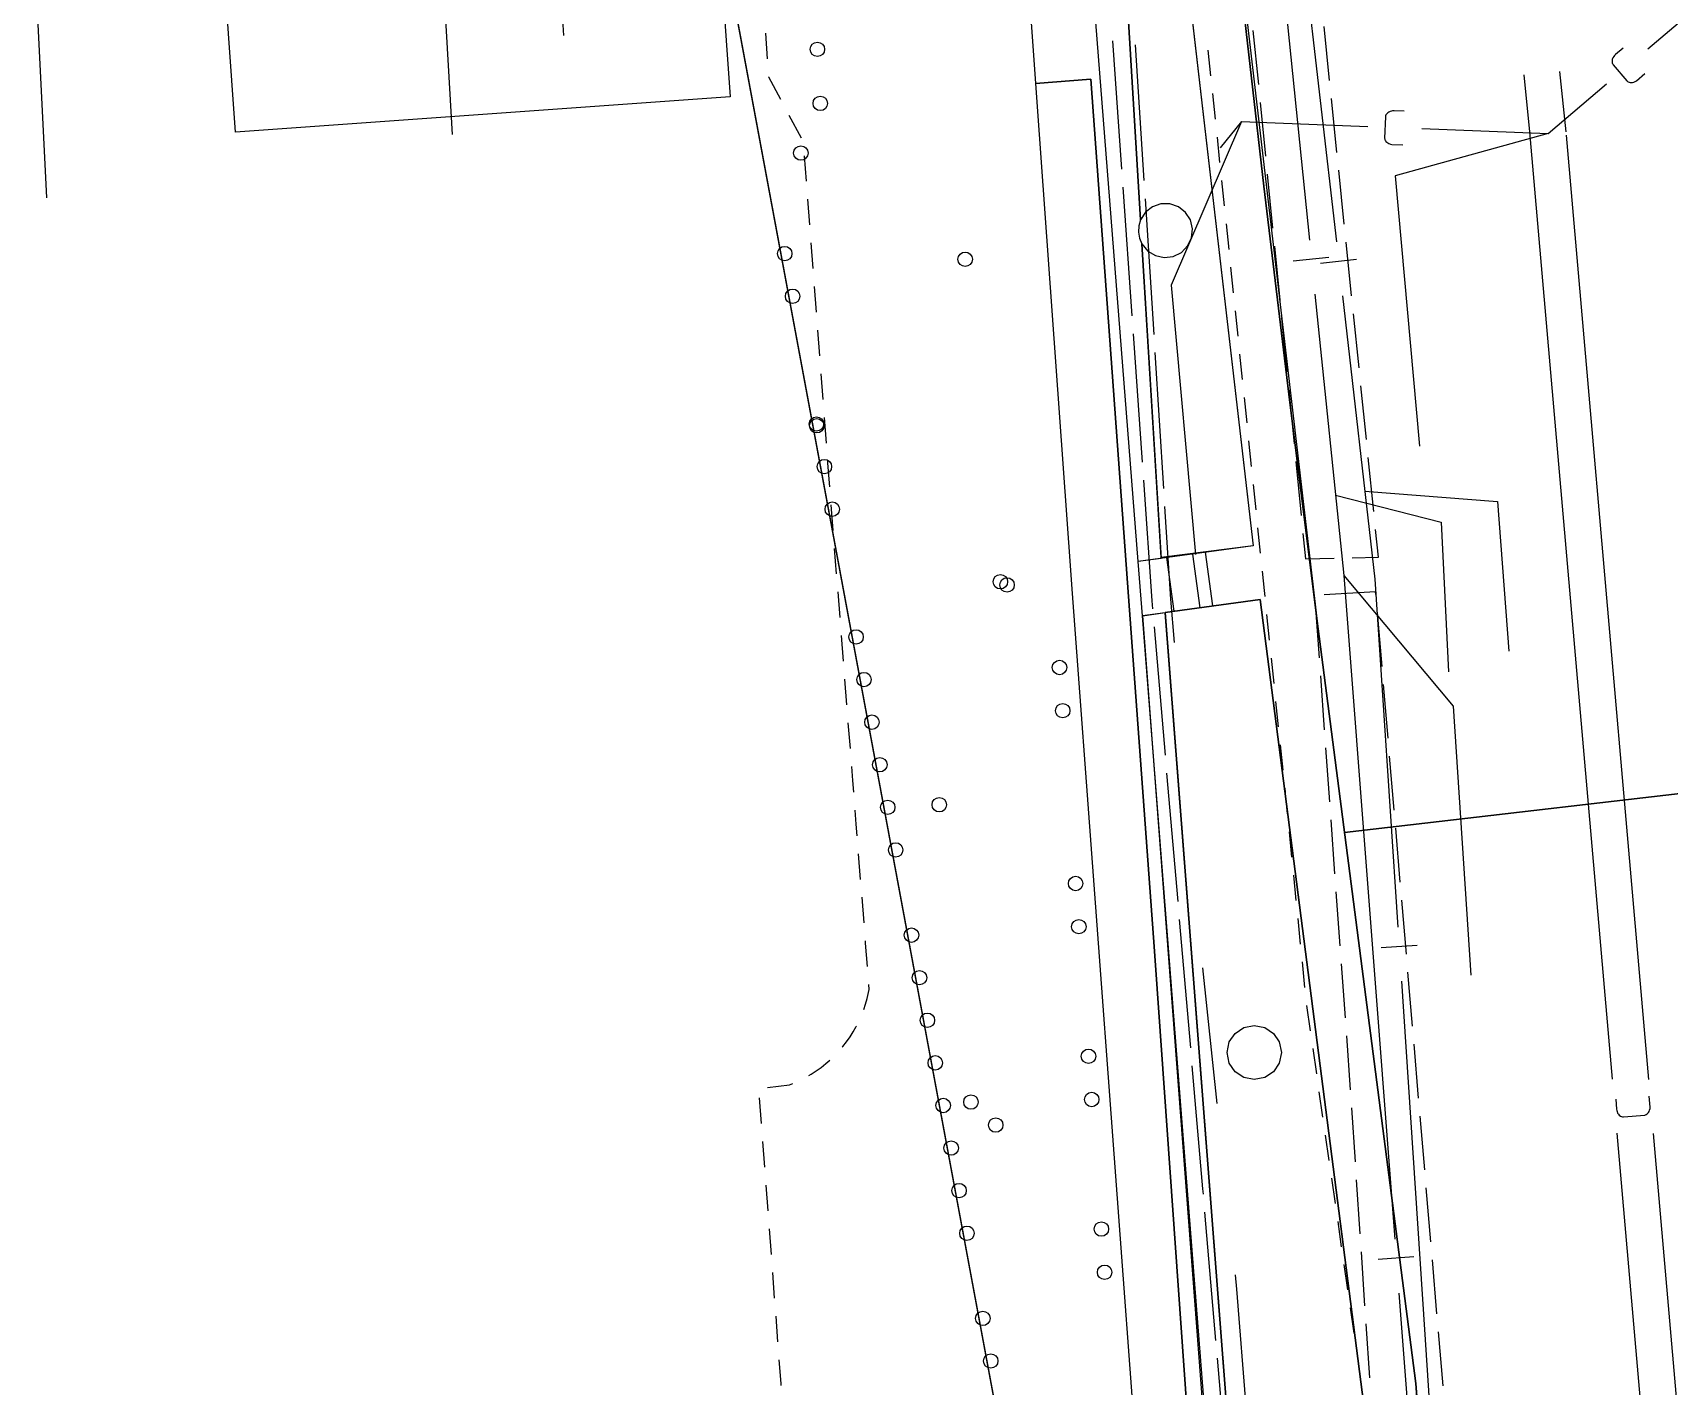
# Model space of a CAD drawing. Header units: metres. Extents: x 3206 to 3701, y 9896 to 11410.
# Drawn here: x 3218.13 to 3263.46, y 9960.46 to 9997.95 of the extents above; entities that cross this region are included whole.
import ezdxf

# ---------------------------------------------------------------- set-up
doc = ezdxf.new("R2010")
doc.units = ezdxf.units.M
for name, color, linetype in [('BOUNDARY', 7, 'Continuous'), ('BUILDING', 7, 'Continuous'), ('CURB', 7, 'Continuous'), ('ELECTR_CABLE', 7, 'Continuous'), ('GRASS', 7, 'Continuous'), ('GROUND', 7, 'Continuous'), ('HEAT', 7, 'Continuous'), ('ROAD', 7, 'Continuous'), ('SEWER', 7, 'Continuous'), ('SIDEWALK_PATH', 7, 'Continuous'), ('WATER_PIPELINE', 7, 'Continuous')]:
    doc.layers.add(name, color=color, linetype=linetype)

# ---------------------------------------------------------------- blocks, each defined once
blk = doc.blocks.new('МОЖЖЕВЕЛЬНИК_СКАЛЬНЫЙ')
blk.add_circle((0, 0), 0.2)
blk = doc.blocks.new('КЛЕН_САХАРИСТЫЙ')
blk.add_circle((0, 0), 0.2)
blk = doc.blocks.new('ЧЕРЕМУХА_ШУБЕРТ')
blk.add_circle((0, 0), 0.2)

msp = doc.modelspace()

# ---------------------------------------------------------------- linework, layer by layer
at = {"layer": 'BOUNDARY'}
msp.add_lwpolyline([(3253.023, 9915.673), (3233.596, 10020.109), (3233.041, 10027.227), (3225.675, 10139.955), (3262.083, 10325.257), (3335.841, 10689.444), (3351.098, 10763.684), (3367.768, 10831.231), (3377.814, 10869.112), (3520.394, 11207.447), (3551.174, 11273.829), (3554.005, 11279.367), (3611.719, 11390.174), (3639.436, 11373.131), (3680.635, 11298.581), (3281.247, 9920.202)], close=True, dxfattribs=at)
at = {"layer": 'BUILDING'}
msp.add_lwpolyline([(3236.46, 10010.1), (3237.45, 9996.17), (3223.746, 9995.196), (3222.756, 10009.126)], close=True, dxfattribs=at)
at = {"layer": 'CURB'}
for points in [[(3248.749, 9983.304), (3246.689, 10009.548)], [(3250.897, 10005.694), (3253.699, 9981.721)], [(3238.483, 9997.227), (3238.431, 9997.937)], [(3250.68, 9997.465), (3250.753, 9996.759)], [(3238.85, 9996.098), (3238.52, 9996.72), (3238.519, 9996.728)], [(3250.805, 9996.262), (3250.878, 9995.557)], [(3239.418, 9995.028), (3239.084, 9995.657)], [(3250.93, 9995.06), (3251.003, 9994.354)], [(3239.562, 9993.834), (3239.508, 9994.544)], [(3251.055, 9993.857), (3251.128, 9993.152)], [(3239.653, 9992.625), (3239.599, 9993.335)], [(3251.18, 9992.654), (3251.253, 9991.949)], [(3239.745, 9991.417), (3239.691, 9992.127)], [(3251.305, 9991.452), (3251.378, 9990.747)], [(3239.836, 9990.208), (3239.783, 9990.918)], [(3251.43, 9990.249), (3251.503, 9989.544)], [(3239.928, 9988.999), (3239.874, 9989.71)], [(3251.555, 9989.047), (3251.628, 9988.341)], [(3240.02, 9987.791), (3239.966, 9988.501)], [(3251.68, 9987.844), (3251.753, 9987.139)], [(3240.111, 9986.582), (3240.057, 9987.292)], [(3251.804, 9986.642), (3251.878, 9985.936)], [(3240.205, 9985.374), (3240.154, 9986.024), (3240.15, 9986.07), (3240.149, 9986.084)], [(3251.929, 9985.439), (3252.003, 9984.734)], [(3240.3, 9984.165), (3240.244, 9984.875)], [(3252.054, 9984.236), (3252.128, 9983.531)], [(3240.395, 9982.957), (3240.339, 9983.667)], [(3250.461, 9982.023), (3250.258, 9983.51)], [(3250.817, 9982.072), (3250.615, 9983.559)], [(3248.868, 9981.795), (3248.749, 9983.304)], [(3249.747, 9981.927), (3249.545, 9983.413)], [(3252.179, 9983.034), (3252.235, 9982.501), (3252.253, 9982.329)], [(3240.49, 9981.748), (3240.434, 9982.458)], [(3248.868, 9981.795), (3250.586, 9959.186)], [(3252.304, 9981.831), (3252.377, 9981.126)], [(3253.699, 9981.721), (3256.433, 9960.535)], [(3240.585, 9980.54), (3240.529, 9981.25)], [(3252.429, 9980.629), (3252.502, 9979.923)], [(3240.68, 9979.332), (3240.624, 9980.042)], [(3252.554, 9979.426), (3252.627, 9978.721)], [(3240.775, 9978.123), (3240.719, 9978.833)], [(3252.679, 9978.224), (3252.752, 9977.518)], [(3240.87, 9976.915), (3240.845, 9977.237), (3240.814, 9977.625)], [(3252.804, 9977.021), (3252.829, 9976.77), (3252.874, 9976.315)], [(3240.965, 9975.707), (3240.94, 9976.024), (3240.909, 9976.416)], [(3252.924, 9975.818), (3252.995, 9975.112)], [(3241.06, 9974.498), (3241.004, 9975.208)], [(3253.045, 9974.615), (3253.116, 9973.909)], [(3241.155, 9973.29), (3241.099, 9974)], [(3253.165, 9973.412), (3253.236, 9972.706)], [(3241.25, 9972.081), (3241.199, 9972.734), (3241.194, 9972.791)], [(3253.286, 9972.209), (3253.357, 9971.503)], [(3241.149, 9970.892), (3241.198, 9971.036), (3241.244, 9971.197), (3241.282, 9971.36), (3241.3, 9971.45), (3241.29, 9971.583)], [(3253.408, 9971.006), (3253.509, 9970.304)], [(3240.549, 9969.846), (3240.567, 9969.867), (3240.67, 9969.999), (3240.766, 9970.135), (3240.856, 9970.276), (3240.939, 9970.421), (3240.946, 9970.435)], [(3239.628, 9969.067), (3239.69, 9969.102), (3239.83, 9969.193), (3239.966, 9969.29), (3240.097, 9969.394), (3240.203, 9969.486)], [(3253.58, 9969.809), (3253.682, 9969.108)], [(3238.48, 9968.731), (3239.09, 9968.81), (3239.18, 9968.846)], [(3253.753, 9968.613), (3253.855, 9967.911)], [(3238.313, 9967.733), (3238.259, 9968.443)], [(3238.404, 9966.524), (3238.351, 9967.234)], [(3253.926, 9967.416), (3254.027, 9966.714)], [(3238.496, 9965.315), (3238.442, 9966.026)], [(3254.099, 9966.22), (3254.2, 9965.518)], [(3254.272, 9965.023), (3254.373, 9964.321)], [(3238.587, 9964.107), (3238.533, 9964.817)], [(3238.678, 9962.898), (3238.625, 9963.608)], [(3254.444, 9963.826), (3254.546, 9963.125)], [(3254.617, 9962.63), (3254.719, 9961.928)], [(3238.77, 9961.689), (3238.716, 9962.4)], [(3254.79, 9961.433), (3254.891, 9960.731)], [(3238.861, 9960.481), (3238.857, 9960.53), (3238.807, 9961.191)], [(3256.433, 9960.535), (3257.559, 9945.677)]]:
    msp.add_lwpolyline(points, dxfattribs=at)
at = {"layer": 'ELECTR_CABLE'}
for points in [[(3248.297, 9994.166), (3248.048, 9997.725)], [(3248.667, 9997.618), (3248.906, 9993.852)], [(3248.581, 9990.108), (3248.332, 9993.667)], [(3248.938, 9993.353), (3249.176, 9989.587)], [(3248.865, 9986.05), (3248.616, 9989.609)], [(3249.208, 9989.088), (3249.447, 9985.321)], [(3249.152, 9981.992), (3249.133, 9982.212), (3248.899, 9985.551)], [(3249.478, 9984.822), (3249.641, 9982.259), (3249.741, 9981.058)], [(3249.502, 9977.939), (3249.195, 9981.494)], [(3249.852, 9973.886), (3249.545, 9977.441)], [(3250.202, 9969.833), (3249.895, 9973.388)], [(3250.532, 9972.046), (3250.928, 9968.293)], [(3250.552, 9965.781), (3250.54, 9965.924), (3250.245, 9969.335)], [(3250.902, 9961.728), (3250.595, 9965.282)], [(3251.43, 9963.545), (3251.472, 9963.143), (3251.737, 9959.784)], [(3251.252, 9957.675), (3250.945, 9961.23)]]:
    msp.add_lwpolyline(points, dxfattribs=at)
at = {"layer": 'GRASS'}
for points in [[(3248.262, 10001.779), (3248.81, 9992.764), (3248.762, 9992.597), (3248.752, 9992.426), (3248.782, 9992.257), (3248.851, 9992.098), (3249.38, 9983.39), (3248.749, 9983.304), (3246.689, 10009.548)], [(3249.376, 10005.815), (3251.93, 9983.738), (3249.379, 9983.41), (3248.85, 9992.098), (3249.012, 9991.903), (3249.223, 9991.775), (3249.464, 9991.722), (3249.716, 9991.753), (3249.943, 9991.866), (3250.116, 9992.042), (3250.222, 9992.265), (3250.25, 9992.517), (3250.192, 9992.764), (3250.059, 9992.972), (3249.866, 9993.127), (3249.627, 9993.211), (3249.374, 9993.211), (3249.141, 9993.129), (3248.947, 9992.977), (3248.81, 9992.763), (3248.262, 10001.779)]]:
    msp.add_lwpolyline(points, dxfattribs=at)
for points in [[(3252.121, 9982.252), (3249.49, 9981.891), (3251.281, 9958.736), (3255.118, 9959.004)], [(3250.586, 9959.186), (3250.641, 9959.031), (3250.732, 9958.897), (3250.855, 9958.79), (3251.002, 9958.717), (3251.281, 9958.736), (3249.496, 9981.883), (3248.868, 9981.795)], [(3252.712, 9969.701), (3252.653, 9969.409), (3252.493, 9969.17), (3252.254, 9969.01), (3251.962, 9968.951), (3251.67, 9969.01), (3251.432, 9969.17), (3251.271, 9969.409), (3251.212, 9969.701), (3251.271, 9969.993), (3251.432, 9970.231), (3251.67, 9970.392), (3251.962, 9970.451), (3252.254, 9970.392), (3252.493, 9970.231), (3252.653, 9969.993)]]:
    msp.add_lwpolyline(points, close=True, dxfattribs=at)
at = {"layer": 'GROUND'}
msp.add_lwpolyline([(3245.403, 10003.568), (3245.907, 9996.541), (3245.907, 9996.541), (3246.918, 9982.416), (3249.319, 9950.137), (3249.445, 9944.208), (3249.541, 9944.22), (3249.739, 9944.204), (3249.909, 9944.117), (3250.035, 9943.972), (3250.098, 9943.784), (3250.44, 9940.988), (3252.134, 9927.164), (3253.573, 9915.761), (3253.023, 9915.673), (3237.08, 10001.38)], dxfattribs=at)
at = {"layer": 'HEAT'}
for points in [[(3225.032, 10012.398), (3232.413, 10004.53), (3232.835, 9997.876)], [(3224.82, 10009.19), (3229.283, 10003.097), (3229.747, 9995.126)]]:
    msp.add_lwpolyline(points, dxfattribs=at)
at = {"layer": 'ROAD'}
for points in [[(3251.543, 9999.694), (3252.226, 9993.699), (3252.944, 9987.708), (3253.699, 9981.721), (3254.464, 9975.795), (3266.379, 9977.18)], [(3266.379, 9977.18), (3254.464, 9975.795), (3256.433, 9960.535), (3257.559, 9945.677), (3257.177, 9945.569), (3256.876, 9945.332), (3256.687, 9944.999), (3256.638, 9944.605), (3256.746, 9944.223), (3256.983, 9943.922), (3257.316, 9943.732), (3257.71, 9943.683), (3257.867, 9941.615), (3261.84, 9914), (3261.937, 9913.324), (3260.576, 9910.575), (3258.572, 9908.322), (3256.047, 9906.672), (3253.127, 9905.731), (3285.238, 9911.034)]]:
    msp.add_lwpolyline(points, dxfattribs=at)
at = {"layer": 'SEWER'}
for points in [[(3221.47, 10014.7), (3218.13, 10000.965), (3218.509, 9993.378)], [(3252.696, 10000), (3253.492, 9992.201)], [(3262.864, 9997.505), (3264.482, 9998.881)], [(3251.926, 9998.01), (3252.075, 9996.517)], [(3254.047, 9996.626), (3253.894, 9998.118)], [(3262.176, 9997.525), (3261.965, 9997.345), (3261.937, 9997.318), (3261.919, 9997.293), (3261.895, 9997.258), (3261.878, 9997.22), (3261.871, 9997.187), (3261.871, 9997.147), (3261.876, 9997.11), (3261.889, 9997.084), (3261.903, 9997.06), (3262.282, 9996.615), (3262.302, 9996.599), (3262.321, 9996.587), (3262.347, 9996.577), (3262.372, 9996.573), (3262.404, 9996.571), (3262.436, 9996.571), (3262.47, 9996.582), (3262.515, 9996.599), (3262.546, 9996.62), (3262.782, 9996.82)], [(3259.606, 9995.11), (3259.433, 9996.786)], [(3260.602, 9995.202), (3260.429, 9996.878)], [(3260.104, 9995.156), (3261.722, 9996.532)], [(3252.124, 9996.02), (3252.272, 9994.527)], [(3254.251, 9994.636), (3254.098, 9996.129)], [(3256.111, 9995.773), (3255.834, 9995.784), (3255.795, 9995.784), (3255.765, 9995.778), (3255.723, 9995.768), (3255.686, 9995.751), (3255.657, 9995.732), (3255.631, 9995.703), (3255.609, 9995.671), (3255.601, 9995.644), (3255.595, 9995.617), (3255.573, 9995.032), (3255.576, 9995.007), (3255.582, 9994.986), (3255.595, 9994.96), (3255.61, 9994.941), (3255.632, 9994.918), (3255.657, 9994.896), (3255.688, 9994.881), (3255.734, 9994.863), (3255.77, 9994.857), (3256.08, 9994.845)], [(3251.604, 9995.488), (3249.659, 9990.953), (3250.336, 9983.499)], [(3251.604, 9995.488), (3251.019, 9994.759)], [(3251.604, 9995.488), (3255.105, 9995.351)], [(3256.603, 9995.293), (3260.104, 9995.156)], [(3260.104, 9995.156), (3255.862, 9993.989), (3256.536, 9986.499)], [(3261.885, 9968.963), (3259.598, 9995.203)], [(3262.89, 9968.953), (3260.61, 9995.109)], [(3252.322, 9994.029), (3252.47, 9992.537)], [(3254.455, 9992.647), (3254.302, 9994.139)], [(3254.659, 9990.657), (3254.506, 9992.149)], [(3252.519, 9992.039), (3252.668, 9990.546)], [(3254.027, 9991.725), (3253.042, 9991.624)], [(3253.644, 9990.709), (3254.44, 9982.91)], [(3252.717, 9990.049), (3252.865, 9988.556)], [(3254.863, 9988.668), (3254.71, 9990.16)], [(3252.915, 9988.059), (3253.063, 9986.566)], [(3255.067, 9986.678), (3254.914, 9988.17)], [(3255.271, 9984.689), (3255.118, 9986.181)], [(3253.112, 9986.069), (3253.261, 9984.576)], [(3254.212, 9985.139), (3257.137, 9984.396), (3257.341, 9980.243)], [(3253.31, 9984.078), (3253.38, 9983.374), (3254.171, 9983.393)], [(3254.671, 9983.406), (3255.4, 9983.424), (3255.322, 9984.191)], [(3254.44, 9982.91), (3255.854, 9964.532)], [(3254.44, 9982.91), (3257.47, 9979.299), (3257.959, 9971.839)], [(3253.649, 9982.132), (3253.757, 9980.636)], [(3255.33, 9982.389), (3255.324, 9982.464), (3253.901, 9982.378)], [(3255.5, 9980.397), (3255.373, 9981.891)], [(3253.793, 9980.137), (3253.901, 9978.641)], [(3255.669, 9978.404), (3255.542, 9979.898)], [(3253.937, 9978.142), (3254.044, 9976.646)], [(3255.838, 9976.411), (3255.711, 9977.906)], [(3254.08, 9976.147), (3254.188, 9974.651)], [(3256.007, 9974.418), (3255.88, 9975.913)], [(3254.224, 9974.153), (3254.332, 9972.656)], [(3256.177, 9972.425), (3256.05, 9973.92)], [(3254.368, 9972.158), (3254.476, 9970.662)], [(3256.346, 9970.432), (3256.219, 9971.927)], [(3254.512, 9970.163), (3254.62, 9968.667)], [(3256.515, 9968.44), (3256.388, 9969.934)], [(3261.972, 9968.409), (3261.996, 9968.133), (3262.002, 9968.094), (3262.011, 9968.065), (3262.026, 9968.025), (3262.048, 9967.99), (3262.071, 9967.964), (3262.103, 9967.942), (3262.136, 9967.924), (3262.164, 9967.92), (3262.192, 9967.917), (3262.775, 9967.968), (3262.8, 9967.975), (3262.82, 9967.984), (3262.844, 9967.999), (3262.861, 9968.017), (3262.881, 9968.042), (3262.9, 9968.069), (3262.911, 9968.102), (3262.923, 9968.149), (3262.924, 9968.186), (3262.897, 9968.495)], [(3254.655, 9968.168), (3254.754, 9966.671)], [(3256.684, 9966.447), (3256.557, 9967.941)], [(3264.302, 9941.229), (3262.015, 9967.469)], [(3265.299, 9941.303), (3263.02, 9967.459)], [(3254.787, 9966.172), (3254.887, 9964.676)], [(3256.853, 9964.454), (3256.727, 9965.949)], [(3254.92, 9964.177), (3255.019, 9962.68)], [(3256.377, 9964.042), (3255.39, 9963.966)], [(3257.023, 9962.461), (3256.896, 9963.956)], [(3255.969, 9963.036), (3257.383, 9944.658)], [(3255.053, 9962.181), (3255.152, 9960.685)], [(3257.192, 9960.468), (3257.065, 9961.963)]]:
    msp.add_lwpolyline(points, dxfattribs=at)
at = {"layer": 'SIDEWALK_PATH'}
for points in [[(3249.376, 10005.82), (3251.93, 9983.738), (3248.749, 9983.304), (3246.689, 10009.548)], [(3245.403, 10003.568), (3245.907, 9996.541), (3247.439, 9996.663), (3248.45, 9982.71), (3249.203, 9972.508), (3251.22, 9943.955), (3252.418, 9940.353), (3253.573, 9937.926), (3251.999, 9950.658), (3252.182, 9950.843), (3252.309, 9951.064), (3252.377, 9951.311), (3252.379, 9951.571), (3252.313, 9951.823), (3252.188, 9952.046), (3252.01, 9952.23), (3251.788, 9952.364), (3251.195, 9957.161), (3256.652, 9957.643), (3256.433, 9960.535), (3253.699, 9981.721), (3252.944, 9987.708), (3252.226, 9993.699), (3251.543, 9999.694)], [(3251.22, 9943.955), (3249.203, 9972.508), (3248.45, 9982.71), (3247.439, 9996.663), (3245.907, 9996.541), (3246.918, 9982.416), (3249.319, 9950.137)]]:
    msp.add_lwpolyline(points, dxfattribs=at)
msp.add_lwpolyline([(3251.281, 9958.736), (3251.172, 9958.71), (3251.062, 9958.71), (3250.955, 9958.734), (3250.855, 9958.784), (3250.769, 9958.856), (3250.703, 9958.944), (3250.66, 9959.045), (3250.64, 9959.155), (3248.868, 9981.795), (3249.49, 9981.891), (3252.121, 9982.252), (3255.118, 9959.004)], close=True, dxfattribs=at)
at = {"layer": 'WATER_PIPELINE'}
for points in [[(3253.339, 10000), (3254.235, 9992.154)], [(3254.79, 9991.672), (3253.799, 9991.559)], [(3254.405, 9990.663), (3255.301, 9982.817)], [(3255.022, 9985.254), (3258.702, 9984.962), (3259.015, 9980.816)], [(3255.301, 9982.817), (3255.94, 9973.171)], [(3256.472, 9972.663), (3255.477, 9972.597)], [(3256.039, 9971.674), (3256.678, 9962.028)], [(3256.678, 9962.028), (3257.327, 9952.148)]]:
    msp.add_lwpolyline(points, dxfattribs=at)

# ---------------------------------------------------------------- block references
at = {"layer": 'BUSH'}
for p in [(3239.863, 9997.49), (3239.941, 9995.993), (3239.405, 9994.617), (3238.958, 9991.83), (3243.955, 9991.673), (3239.177, 9990.65), (3239.836, 9987.111), (3240.055, 9985.931), (3240.275, 9984.751), (3245.116, 9982.653), (3240.933, 9981.212), (3246.569, 9980.367), (3241.153, 9980.032), (3241.372, 9978.852), (3246.658, 9979.17), (3241.591, 9977.672), (3241.811, 9976.493), (3243.239, 9976.565), (3242.03, 9975.313), (3247.014, 9974.383), (3242.469, 9972.953), (3247.103, 9973.187), (3242.689, 9971.774), (3242.908, 9970.594), (3243.128, 9969.414), (3247.371, 9969.597), (3247.46, 9968.4), (3243.347, 9968.234), (3244.801, 9967.692), (3243.567, 9967.055), (3243.786, 9965.875), (3244.005, 9964.695), (3247.727, 9964.81), (3247.816, 9963.613), (3244.444, 9962.336), (3244.664, 9961.156)]:
    msp.add_blockref('МОЖЖЕВЕЛЬНИК_СКАЛЬНЫЙ', p, dxfattribs=at)
at = {"layer": 'TREE'}
for name, p in [('КЛЕН_САХАРИСТЫЙ', (3239.845, 9987.062)), ('ЧЕРЕМУХА_ШУБЕРТ', (3244.931, 9982.742)), ('ЧЕРЕМУХА_ШУБЕРТ', (3244.115, 9968.329))]:
    msp.add_blockref(name, p, dxfattribs=at)

doc.saveas('drawing.dxf')
